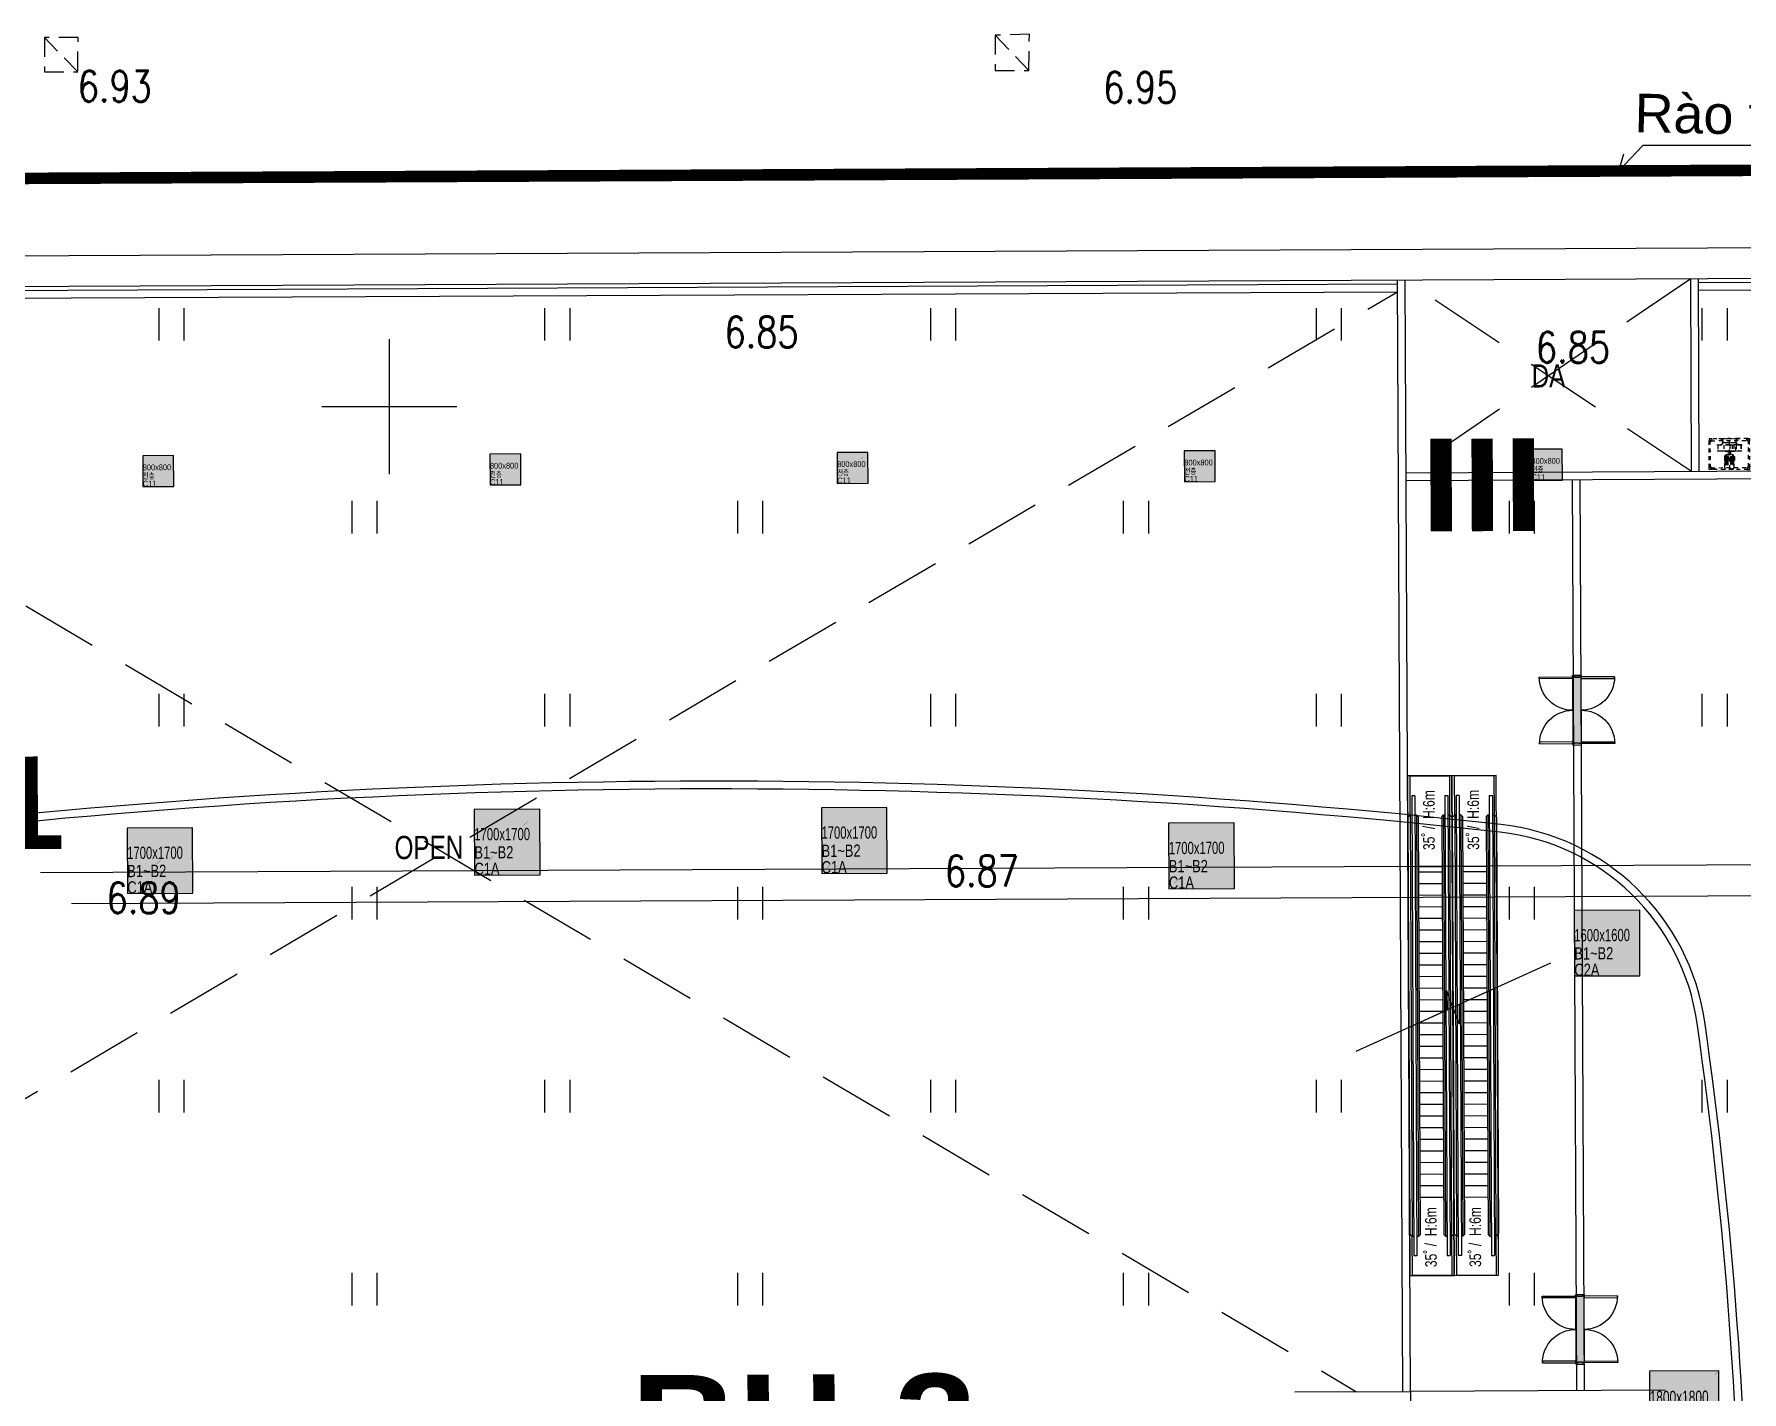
# Model space of a CAD drawing. Extents: x 582395 to 582722, y 2329868 to 2330119.
# Drawn here: x 582490.79 to 582535.06, y 2330024.47 to 2330059.65 of the extents above; entities that cross this region are included whole.
import ezdxf
from ezdxf.enums import TextEntityAlignment as Align

# ---------------------------------------------------------------- set-up
doc = ezdxf.new("R2010")
doc.units = 0
for name, pattern in [('ACAD_ISO05W100', [33, 24, -3, 0, -3, 0, -3]), ('DASHED', [3, 2, -1]), ('HID', [1.5, 1, -0.5]), ('HIDDEN', [2, 1, -1]), ('NETNHA500', [0.75, 0.5, -0.25])]:
    doc.linetypes.add(name, pattern=pattern)
for name, color, linetype in [('A-254', 254, 'Continuous'), ('A-COL', 2, 'Continuous'), ('A-CON', 2, 'Continuous'), ('A-HID1', 7, 'HID'), ('A-OPEN2', 9, 'DASHED'), ('A-SITE', 2, 'ACAD_ISO05W100'), ('A-TXT1', 3, 'Continuous'), ('A-WALB', 3, 'Continuous'), ('A-WIN', 6, 'Continuous'), ('A-WINF', 4, 'Continuous'), ('dc1', 4, 'Continuous'), ('K1_T', 7, 'Continuous'), ('KYHIEU', 3, 'Continuous'), ('MM-ACHT-EQPM', 1, 'Continuous'), ('nha', 3, 'Continuous'), ('RG', 11, 'Continuous'), ('TEXT1', 2, 'Continuous'), ('X-PLAN$0$A-DOOR', 4, 'Continuous'), ('X-PLAN$0$A-DOORF', 9, 'Continuous'), ('새 블$0$_A-DIM', 7, 'Continuous')]:
    doc.layers.add(name, color=color, linetype=linetype)
doc.styles.add('CHU', font='', dxfattribs={"height": 1.5})
doc.styles.add('DC', font='romans.shx', dxfattribs={"width": 0.8, "height": 0.8})
doc.styles.add('Hrtext', font='', dxfattribs={"width": 0.8})
doc.styles.add('새 블$0$arial black', font='')
doc.styles.get('CHU').set_extended_font_data('.VnArial')
doc.styles.get('Hrtext').set_extended_font_data('Dotum')
doc.styles.get('새 블$0$arial black').set_extended_font_data('Arial Black')

# ---------------------------------------------------------------- blocks, each defined once
blk = doc.blocks.new('A$C4eba979e')
at = {"layer": 'A-254'}
h = blk.add_hatch(color=256, dxfattribs=at)
h.dxf.hatch_style = 1
h.paths.add_polyline_path([(400, 400), (-400, 400), (-400, -400), (400, -400)])
at = {"layer": 'A-COL'}
blk.add_lwpolyline([(-400, -400), (400, -400), (400, 400), (-400, 400)], close=True, dxfattribs=at)
at = {"layer": 'Defpoints', "const_width": 0.373}
blk.add_lwpolyline([(400, 400), (-400, -400)], dxfattribs=at)
at = {"layer": 'Defpoints', "style": 'Hrtext', "width": 0.8}
for s, p in [('800x800', (-400, 22)), ('C11', (-400, -400)), ('전층', (-400, -200))]:
    blk.add_text(s, height=150, dxfattribs=at).set_placement(p)
blk = doc.blocks.new('A$Cfa4dfe78')
at = {"layer": 'A-254'}
h = blk.add_hatch(color=256, dxfattribs=at)
h.dxf.hatch_style = 1
h.paths.add_polyline_path([(850, 850), (-850, 850), (-850, -850), (850, -850)])
at = {"layer": 'A-COL'}
blk.add_lwpolyline([(-850, -850), (850, -850), (850, 850), (-850, 850)], close=True, dxfattribs=at)
at = {"layer": 'Defpoints', "const_width": 0.793}
blk.add_lwpolyline([(850, 850), (-850, -850)], dxfattribs=at)
at = {"layer": 'Defpoints', "style": 'Hrtext'}
for s, width, p in [('1700x1700', 0.7, (-850, 46)), ('B1~B2', 0.8, (-850, -425)), ('C1A', 0.8, (-850, -850))]:
    blk.add_text(s, height=318.8, dxfattribs=dict(at, width=width)).set_placement(p)
blk = doc.blocks.new('A$Cd7c3aa17')
at = {"layer": 'A-254'}
h = blk.add_hatch(color=256, dxfattribs=at)
h.dxf.hatch_style = 1
h.paths.add_polyline_path([(900, 900), (-900, 900), (-900, -900), (900, -900)])
at = {"layer": 'A-COL'}
blk.add_lwpolyline([(-900, -900), (900, -900), (900, 900), (-900, 900)], close=True, dxfattribs=at)
at = {"layer": 'Defpoints', "const_width": 0.84}
blk.add_lwpolyline([(900, 900), (-900, -900)], dxfattribs=at)
at = {"layer": 'Defpoints', "style": 'Hrtext'}
for s, width, p in [('1800x1800', 0.7, (-900, 48)), ('B1~6F', 0.8, (-900, -450)), ('C3A', 0.8, (-900, -900))]:
    blk.add_text(s, height=337.5, dxfattribs=dict(at, width=width)).set_placement(p)
blk = doc.blocks.new('A$Cc08f7645')
at = {"layer": 'A-254'}
h = blk.add_hatch(color=256, dxfattribs=at)
h.dxf.hatch_style = 1
h.paths.add_polyline_path([(850, 850), (-850, 850), (-850, -850), (850, -850)])
at = {"layer": 'A-COL'}
blk.add_lwpolyline([(-850, -850), (850, -850), (850, 850), (-850, 850)], close=True, dxfattribs=at)
at = {"layer": 'Defpoints', "const_width": 0.793}
blk.add_lwpolyline([(850, 850), (-850, -850)], dxfattribs=at)
at = {"layer": 'Defpoints', "style": 'Hrtext'}
for s, width, p in [('1600x1600', 0.7, (-850, 46)), ('B1~B2', 0.8, (-850, -425)), ('C2A', 0.8, (-850, -850))]:
    blk.add_text(s, height=318.8, dxfattribs=dict(at, width=width)).set_placement(p)
blk = doc.blocks.new('A$C332D1D69')
at = {"layer": 'MM-ACHT-EQPM', "color": 253, "linetype": 'HIDDEN'}
for p, q in [((30, 1000), (30, 1050)), ((30, 1050), (97, 1050)), ((30, 47), (30, 1003)), ((30, 47), (30, 1003)), ((30, 1000), (65, 1000)), ((32, 978), (32, 1000)), ((32, 978), (34, 975)), ((33, 978), (33, 1000)), ((33, 978), (34, 976)), ((76, 976), (34, 976)), ((76, 975), (34, 975)), ((80, 1000), (65, 1000)), ((77, 978), (76, 976)), ((78, 978), (76, 975)), ((783, 1050), (77, 1050)), ((783, 1050), (77, 1050)), ((77, 978), (77, 1000)), ((78, 978), (78, 1000)), ((80, 1020), (97, 1020)), ((80, 1000), (80, 1020)), ((80, 1000), (80, 50)), ((80, 1000), (97, 1000)), ((97, 1020), (97, 1050)), ((97, 1050), (97, 1050)), ((119, 1048), (97, 1048)), ((119, 1047), (97, 1047)), ((119, 1023), (97, 1023)), ((119, 1022), (97, 1022)), ((780, 1020), (97, 1020)), ((97, 1020), (97, 1000)), ((119, 1048), (122, 1046)), ((119, 1047), (121, 1046)), ((119, 1022), (122, 1024)), ((119, 1023), (121, 1024)), ((121, 1046), (121, 1024)), ((122, 1046), (122, 1024)), ((741, 1048), (738, 1046)), ((738, 1046), (738, 1024)), ((741, 1022), (738, 1024)), ((741, 1047), (739, 1046)), ((739, 1046), (739, 1024)), ((741, 1023), (739, 1024)), ((741, 1048), (763, 1048)), ((741, 1047), (763, 1047)), ((741, 1023), (763, 1023)), ((741, 1022), (763, 1022)), ((763, 1020), (763, 1050)), ((830, 1050), (763, 1050)), ((763, 1050), (763, 1050)), ((763, 1020), (763, 1000)), ((780, 1020), (763, 1020)), ((780, 1000), (763, 1000)), ((780, 1000), (780, 1020)), ((780, 1000), (780, 50)), ((780, 1000), (795, 1000)), ((782, 978), (782, 1000)), ((782, 978), (784, 975)), ((783, 978), (783, 1000)), ((783, 978), (784, 976)), ((784, 976), (826, 976)), ((784, 975), (826, 975)), ((830, 1000), (795, 1000)), ((827, 978), (826, 976)), ((828, 978), (826, 975)), ((827, 978), (827, 1000)), ((828, 978), (828, 1000)), ((830, 1000), (830, 1050)), ((830, 47), (830, 1003)), ((406, 525), (0, 525)), ((30, 796), (33, 796)), ((30, 525), (30, 796)), ((33, 789), (30, 792)), ((33, 777), (30, 779)), ((33, 764), (30, 767)), ((33, 752), (30, 755)), ((30, 254), (30, 525)), ((36, 737), (31, 741)), ((33, 753), (33, 796)), ((33, 525), (33, 736)), ((33, 314), (33, 525)), ((72, 700), (68, 704)), ((86, 698), (83, 701)), ((88, 701), (128, 701)), ((88, 699), (134, 699)), ((98, 699), (96, 701)), ((111, 699), (108, 701)), ((123, 699), (121, 701)), ((128, 706), (129, 706)), ((128, 706), (128, 701)), ((128, 703), (129, 703)), ((128, 701), (134, 701)), ((128, 699), (128, 351)), ((132, 703), (129, 706)), ((134, 701), (133, 701)), ((134, 525), (134, 701)), ((134, 349), (134, 525)), ((143, 704), (140, 706)), ((153, 707), (150, 709)), ((161, 711), (159, 713)), ((169, 715), (167, 717)), ((176, 721), (174, 723)), ((182, 728), (180, 729)), ((187, 735), (185, 737)), ((191, 743), (189, 745)), ((194, 752), (192, 755)), ((193, 847), (196, 847)), ((193, 761), (193, 847)), ((196, 838), (193, 841)), ((196, 826), (193, 828)), ((196, 813), (193, 816)), ((196, 801), (193, 804)), ((196, 788), (193, 791)), ((196, 776), (193, 779)), ((196, 763), (193, 766)), ((193, 525), (193, 748)), ((193, 302), (193, 525)), ((196, 525), (196, 847)), ((196, 826), (351, 826)), ((196, 823), (351, 823)), ((196, 673), (351, 673)), ((196, 203), (196, 525)), ((196, 515), (342, 515)), ((196, 456), (349, 456)), ((196, 454), (349, 454)), ((320, 525), (843, 525)), ((335, 539), (335, 511)), ((335, 539), (335, 511)), ((336, 540), (427, 540)), ((336, 510), (427, 510)), ((342, 587), (342, 515)), ((342, 587), (349, 587)), ((342, 543), (374, 543)), ((342, 515), (342, 463)), ((374, 507), (342, 507)), ((349, 463), (342, 463)), ((349, 635), (349, 515)), ((349, 635), (356, 635)), ((349, 515), (349, 415)), ((351, 847), (356, 847)), ((351, 635), (351, 847)), ((356, 839), (351, 845)), ((356, 827), (351, 832)), ((356, 814), (351, 820)), ((356, 802), (351, 807)), ((356, 789), (351, 795)), ((356, 777), (351, 782)), ((356, 764), (351, 770)), ((356, 752), (351, 757)), ((356, 739), (351, 745)), ((356, 727), (351, 732)), ((356, 714), (351, 720)), ((356, 702), (351, 708)), ((356, 690), (351, 695)), ((356, 677), (351, 683)), ((356, 665), (351, 670)), ((356, 652), (351, 658)), ((356, 640), (351, 645)), ((356, 525), (356, 847)), ((356, 665), (365, 665)), ((356, 203), (356, 525)), ((365, 525), (365, 665)), ((365, 385), (365, 525)), ((366, 587), (374, 587)), ((374, 463), (366, 463)), ((374, 525), (374, 587)), ((374, 463), (374, 525)), ((427, 540), (429, 543)), ((427, 540), (427, 510)), ((429, 507), (427, 510)), ((429, 543), (429, 507)), ((429, 543), (431, 543)), ((429, 507), (431, 507)), ((431, 562), (431, 488)), ((431, 562), (438, 562)), ((431, 488), (438, 488)), ((438, 567), (438, 483)), ((438, 567), (440, 567)), ((438, 483), (440, 483)), ((440, 567), (440, 483)), ((471, 651), (471, 409)), ((486, 651), (471, 651)), ((486, 650), (499, 655)), ((486, 651), (486, 404)), ((699, 638), (486, 638)), ((486, 630), (499, 636)), ((699, 618), (486, 618)), ((486, 611), (499, 616)), ((699, 599), (486, 599)), ((486, 591), (499, 597)), ((699, 579), (486, 579)), ((486, 572), (499, 577)), ((699, 560), (486, 560)), ((486, 552), (499, 558)), ((486, 498), (499, 493)), ((699, 490), (486, 490)), ((486, 478), (499, 473)), ((699, 471), (486, 471)), ((486, 459), (499, 454)), ((699, 451), (486, 451)), ((493, 652), (692, 652)), ((493, 633), (692, 633)), ((493, 613), (692, 613)), ((493, 594), (692, 594)), ((493, 574), (692, 574)), ((493, 555), (692, 555)), ((493, 495), (692, 495)), ((493, 476), (692, 476)), ((493, 456), (692, 456)), ((499, 655), (685, 655)), ((499, 638), (499, 636)), ((499, 636), (685, 636)), ((499, 618), (499, 616)), ((499, 616), (685, 616)), ((499, 599), (499, 597)), ((499, 597), (685, 597)), ((499, 579), (499, 577)), ((499, 577), (685, 577)), ((499, 560), (499, 558)), ((499, 558), (685, 558)), ((499, 493), (685, 493)), ((499, 490), (499, 493)), ((499, 473), (685, 473)), ((499, 471), (499, 473)), ((499, 454), (685, 454)), ((499, 451), (499, 454)), ((587, 655), (587, 397)), ((699, 650), (685, 655)), ((685, 638), (685, 636)), ((699, 630), (685, 636)), ((685, 618), (685, 616)), ((699, 611), (685, 616)), ((685, 599), (685, 597)), ((699, 591), (685, 597)), ((685, 579), (685, 577)), ((699, 572), (685, 577)), ((685, 560), (685, 558)), ((699, 552), (685, 558)), ((699, 498), (685, 493)), ((685, 490), (685, 493)), ((699, 478), (685, 473)), ((685, 471), (685, 473)), ((699, 459), (685, 454)), ((685, 451), (685, 454)), ((699, 650), (699, 404)), ((783, 650), (699, 650)), ((810, 436), (810, 623)), ((33, 298), (30, 296)), ((33, 286), (30, 283)), ((33, 273), (30, 271)), ((33, 261), (30, 258)), ((33, 254), (30, 254)), ((30, 50), (30, 0)), ((30, 50), (65, 50)), ((30, 0), (97, 0)), ((36, 314), (31, 309)), ((32, 72), (34, 75)), ((32, 72), (32, 50)), ((33, 254), (33, 297)), ((33, 72), (34, 74)), ((33, 72), (33, 50)), ((76, 75), (34, 75)), ((76, 74), (34, 74)), ((80, 50), (65, 50)), ((72, 350), (68, 346)), ((78, 72), (76, 75)), ((77, 72), (76, 74)), ((77, 72), (77, 50)), ((783, 0), (77, 0)), ((783, 0), (77, 0)), ((78, 72), (78, 50)), ((80, 50), (80, 30)), ((80, 50), (97, 50)), ((80, 30), (97, 30)), ((86, 352), (83, 349)), ((134, 351), (88, 351)), ((128, 349), (88, 349)), ((98, 351), (96, 349)), ((97, 30), (97, 50)), ((763, 30), (97, 30)), ((97, 30), (97, 0)), ((119, 28), (97, 28)), ((119, 27), (97, 27)), ((119, 3), (97, 3)), ((119, 2), (97, 2)), ((97, 0), (97, 0)), ((111, 351), (108, 349)), ((119, 28), (122, 26)), ((119, 27), (121, 26)), ((119, 2), (122, 4)), ((119, 3), (121, 4)), ((123, 351), (121, 349)), ((121, 4), (121, 26)), ((122, 4), (122, 26)), ((128, 349), (128, 344)), ((134, 349), (128, 349)), ((129, 347), (128, 347)), ((129, 344), (128, 344)), ((132, 347), (129, 344)), ((134, 350), (133, 349)), ((143, 346), (140, 344)), ((153, 343), (150, 341)), ((161, 340), (159, 337)), ((169, 335), (167, 333)), ((176, 329), (174, 327)), ((182, 323), (180, 321)), ((187, 315), (185, 313)), ((191, 307), (189, 305)), ((194, 298), (192, 295)), ((193, 203), (193, 289)), ((196, 287), (193, 284)), ((196, 274), (193, 271)), ((196, 262), (193, 259)), ((196, 249), (193, 247)), ((196, 237), (193, 234)), ((196, 224), (193, 222)), ((196, 212), (193, 209)), ((196, 203), (193, 203)), ((196, 411), (351, 411)), ((196, 409), (351, 409)), ((351, 363), (196, 363)), ((196, 352), (351, 352)), ((196, 227), (351, 227)), ((196, 224), (351, 224)), ((356, 415), (349, 415)), ((351, 203), (351, 415)), ((356, 403), (351, 408)), ((356, 390), (351, 396)), ((356, 378), (351, 383)), ((356, 365), (351, 371)), ((356, 353), (351, 358)), ((356, 340), (351, 346)), ((356, 328), (351, 333)), ((356, 315), (351, 321)), ((356, 303), (351, 308)), ((356, 290), (351, 296)), ((356, 278), (351, 283)), ((356, 265), (351, 271)), ((356, 253), (351, 258)), ((356, 240), (351, 246)), ((356, 228), (351, 234)), ((356, 215), (351, 221)), ((356, 203), (351, 209)), ((356, 203), (351, 203)), ((365, 385), (356, 385)), ((486, 409), (471, 409)), ((486, 439), (499, 434)), ((486, 420), (499, 415)), ((699, 412), (486, 412)), ((486, 400), (499, 395)), ((493, 437), (692, 437)), ((493, 417), (692, 417)), ((493, 398), (692, 398)), ((499, 434), (685, 434)), ((499, 432), (499, 434)), ((499, 415), (685, 415)), ((499, 412), (499, 415)), ((499, 395), (685, 395)), ((699, 439), (685, 434)), ((685, 432), (685, 434)), ((699, 420), (685, 415)), ((685, 412), (685, 415)), ((699, 400), (685, 395)), ((699, 409), (783, 409)), ((741, 28), (738, 26)), ((738, 4), (738, 26)), ((741, 2), (738, 4)), ((741, 27), (739, 26)), ((739, 4), (739, 26)), ((741, 3), (739, 4)), ((741, 28), (763, 28)), ((741, 27), (763, 27)), ((741, 3), (763, 3)), ((741, 2), (763, 2)), ((763, 30), (763, 50)), ((780, 50), (763, 50)), ((763, 30), (763, 0)), ((780, 30), (763, 30)), ((830, 0), (763, 0)), ((763, 0), (763, 0)), ((780, 50), (780, 30)), ((780, 50), (795, 50)), ((782, 72), (784, 75)), ((782, 72), (782, 50)), ((783, 72), (784, 74)), ((783, 72), (783, 50)), ((784, 75), (826, 75)), ((784, 74), (826, 74)), ((830, 50), (795, 50)), ((828, 72), (826, 75)), ((827, 72), (826, 74)), ((827, 72), (827, 50)), ((828, 72), (828, 50)), ((830, 50), (830, 0))]:
    blk.add_line(p, q, dxfattribs=at)
for centre in [(94, 1003), (766, 1003), (94, 47), (766, 47)]:
    blk.add_circle(centre, 1.17, dxfattribs=at)
for centre, radius, start, end in [((85, 753), 54.8, 180.6764, 273.6831), ((85, 753), 52.1, 180.7136, 273.8723), ((130, 769), 63.2, 268.9575, 353.0607), ((130, 769), 66, 268.9984, 353.3735), ((366, 589), 1.67, 180, 270), ((366, 461), 1.67, 90, 180), ((85, 297), 54.8, 86.3169, 179.3236), ((85, 297), 52.1, 86.1277, 179.2864), ((130, 281), 66, 6.6265, 91.0016), ((130, 281), 63.2, 6.9393, 91.0425)]:
    blk.add_arc(centre, radius, start, end, dxfattribs=at)
at = {"layer": 'MM-ACHT-EQPM', "color": 253, "linetype": 'HIDDEN', "extrusion": (0, 0, -1)}
for centre, major_axis, start_param, end_param in [((336, 539), (0.766, 0.766), 3.926991, 5.497787), ((336, 539), (0.766, 0.766), 3.926991, 5.497787), ((336, 511), (-0.766, 0.766), 3.926991, 5.497787), ((336, 511), (-0.766, 0.766), 3.926991, 5.497787), ((547, 566), (-75.6, 75.6), 5.506722, 6.270067), ((547, 484), (75.6, 75.6), 3.154711, 3.918056), ((783, 623), (19.2, 19.2), -0.785398, 0.785398), ((783, 436), (-19.2, 19.2), 2.356194, 3.926991)]:
    blk.add_ellipse(centre, major_axis=major_axis, ratio=1, start_param=start_param, end_param=end_param, dxfattribs=at)
blk = doc.blocks.new('DOOR_DOUBLE')
at = {"layer": 'X-PLAN$0$A-DOOR', "true_color": 0xffffff}
h = blk.add_hatch(color=7, dxfattribs=at)
h.dxf.hatch_style = 1
h.paths.add_polyline_path([(110, 0), (110, -1800), (-110, -1800), (-110, 0)])
at = {"layer": 'X-PLAN$0$A-DOOR'}
for points in [[(-110, 0), (-110, -35), (-60, -35), (-60, -50), (60, -50), (60, -35), (110, -35), (110, 0)], [(-110, -35), (-110, -80), (-975, -80), (-975, -35)], [(110, -35), (110, -80), (975, -80), (975, -35)], [(-110, -1765), (-110, -1720), (-975, -1720), (-975, -1765)], [(-110, -1800), (-110, -1765), (-60, -1765), (-60, -1750), (60, -1750), (60, -1765), (110, -1765), (110, -1800)], [(110, -1765), (110, -1720), (975, -1720), (975, -1765)]]:
    blk.add_lwpolyline(points, close=True, dxfattribs=at)
at = {"layer": 'X-PLAN$0$A-DOOR', "color": 7, "true_color": 0xffffff}
blk.add_lwpolyline([(110, 0), (110, -1800), (-110, -1800), (-110, 0)], close=True, dxfattribs=at)
at = {"layer": 'X-PLAN$0$A-DOORF'}
for centre, start, end in [((-110, -35), 179.9893, 270.0107), ((110, -35), 269.9893, 0.0107), ((-110, -1765), 89.9893, 180.0107), ((110, -1765), 359.9893, 90.0107)]:
    blk.add_arc(centre, 865, start, end, dxfattribs=at)

msp = doc.modelspace()

# ---------------------------------------------------------------- linework, layer by layer
for p, q in [((582532.49, 2330056.762), (582531.87, 2330056.105)), ((582531.87, 2330056.105), (582531.994, 2330056.553)), ((582536.063, 2330056.762), (582532.49, 2330056.762))]:
    msp.add_line(p, q)
at = {"color": 8}
for p, q in [((582526.499, 2330039.913), (582526.555, 2330027.994)), ((582526.579, 2330039.913), (582526.499, 2330039.913)), ((582526.579, 2330039.913), (582526.635, 2330027.994)), ((582527.359, 2330039.917), (582527.439, 2330039.917)), ((582527.359, 2330039.917), (582527.415, 2330027.998)), ((582527.439, 2330039.917), (582527.495, 2330027.998)), ((582527.649, 2330039.918), (582527.705, 2330027.999)), ((582527.729, 2330039.918), (582527.649, 2330039.918)), ((582527.729, 2330039.918), (582527.785, 2330028)), ((582528.509, 2330039.922), (582528.589, 2330039.922)), ((582528.509, 2330039.922), (582528.565, 2330028.003)), ((582528.589, 2330039.922), (582528.645, 2330028.004)), ((582526.462, 2330039.413), (582526.397, 2330039.347)), ((582526.397, 2330039.347), (582526.447, 2330028.559)), ((582526.502, 2330039.413), (582526.462, 2330039.413)), ((582526.462, 2330039.413), (582526.512, 2330028.494)), ((582526.622, 2330039.413), (582526.582, 2330039.413)), ((582526.667, 2330039.369), (582526.622, 2330039.413)), ((582526.622, 2330039.413), (582526.672, 2330028.495)), ((582526.667, 2330039.369), (582526.717, 2330028.54)), ((582527.277, 2330039.371), (582527.322, 2330039.417)), ((582527.277, 2330039.371), (582527.327, 2330028.543)), ((582527.322, 2330039.417), (582527.362, 2330039.417)), ((582527.322, 2330039.417), (582527.372, 2330028.498)), ((582527.442, 2330039.417), (582527.482, 2330039.417)), ((582527.482, 2330039.417), (582527.547, 2330039.353)), ((582527.482, 2330039.417), (582527.532, 2330028.499)), ((582527.612, 2330039.418), (582527.547, 2330039.353)), ((582527.547, 2330039.353), (582527.597, 2330028.564)), ((582527.547, 2330039.353), (582527.597, 2330028.564)), ((582527.652, 2330039.418), (582527.612, 2330039.418)), ((582527.612, 2330039.418), (582527.662, 2330028.499)), ((582527.772, 2330039.419), (582527.732, 2330039.418)), ((582527.817, 2330039.374), (582527.772, 2330039.419)), ((582527.772, 2330039.419), (582527.822, 2330028.5)), ((582527.817, 2330039.374), (582527.867, 2330028.545)), ((582528.427, 2330039.377), (582528.472, 2330039.422)), ((582528.427, 2330039.377), (582528.477, 2330028.548)), ((582528.472, 2330039.422), (582528.512, 2330039.422)), ((582528.472, 2330039.422), (582528.522, 2330028.503)), ((582528.592, 2330039.422), (582528.632, 2330039.423)), ((582528.632, 2330039.423), (582528.697, 2330039.358)), ((582528.632, 2330039.423), (582528.682, 2330028.504)), ((582528.697, 2330039.358), (582528.747, 2330028.569)), ((582526.673, 2330037.944), (582527.283, 2330037.947)), ((582527.823, 2330037.949), (582528.433, 2330037.952)), ((582526.675, 2330037.643), (582527.285, 2330037.645)), ((582527.825, 2330037.648), (582528.435, 2330037.651)), ((582526.676, 2330037.341), (582527.286, 2330037.344)), ((582526.678, 2330037.04), (582527.288, 2330037.043)), ((582527.826, 2330037.347), (582528.436, 2330037.35)), ((582527.828, 2330037.045), (582528.438, 2330037.048)), ((582526.679, 2330036.739), (582527.289, 2330036.742)), ((582527.829, 2330036.744), (582528.439, 2330036.747)), ((582526.681, 2330036.438), (582527.29, 2330036.441)), ((582526.682, 2330036.136), (582527.292, 2330036.139)), ((582527.83, 2330036.443), (582528.44, 2330036.446)), ((582527.832, 2330036.142), (582528.442, 2330036.145)), ((582526.683, 2330035.835), (582527.293, 2330035.838)), ((582527.833, 2330035.841), (582528.443, 2330035.843)), ((582526.685, 2330035.534), (582527.295, 2330035.537)), ((582527.835, 2330035.539), (582528.445, 2330035.542)), ((582526.686, 2330035.233), (582527.296, 2330035.236)), ((582526.688, 2330034.932), (582527.298, 2330034.934)), ((582527.836, 2330035.238), (582528.446, 2330035.241)), ((582527.837, 2330034.937), (582528.447, 2330034.94)), ((582526.689, 2330034.63), (582527.299, 2330034.633)), ((582527.839, 2330034.636), (582528.449, 2330034.639)), ((582526.69, 2330034.329), (582527.3, 2330034.332)), ((582526.692, 2330034.028), (582527.302, 2330034.031)), ((582527.84, 2330034.335), (582528.45, 2330034.337)), ((582527.842, 2330034.033), (582528.452, 2330034.036)), ((582526.693, 2330033.727), (582527.303, 2330033.73)), ((582527.843, 2330033.732), (582528.453, 2330033.735)), ((582526.695, 2330033.426), (582527.305, 2330033.428)), ((582526.696, 2330033.124), (582527.306, 2330033.127)), ((582527.845, 2330033.431), (582528.454, 2330033.434)), ((582527.846, 2330033.13), (582528.456, 2330033.133)), ((582526.697, 2330032.823), (582527.307, 2330032.826)), ((582527.847, 2330032.828), (582528.457, 2330032.831)), ((582526.699, 2330032.522), (582527.309, 2330032.525)), ((582526.7, 2330032.221), (582527.31, 2330032.224)), ((582527.849, 2330032.527), (582528.459, 2330032.53)), ((582527.85, 2330032.226), (582528.46, 2330032.229)), ((582526.702, 2330031.919), (582527.312, 2330031.922)), ((582527.852, 2330031.925), (582528.462, 2330031.928)), ((582526.703, 2330031.618), (582527.313, 2330031.621)), ((582526.704, 2330031.317), (582527.314, 2330031.32)), ((582527.853, 2330031.624), (582528.463, 2330031.626)), ((582527.854, 2330031.322), (582528.464, 2330031.325)), ((582526.706, 2330031.016), (582527.316, 2330031.019)), ((582527.856, 2330031.021), (582528.466, 2330031.024)), ((582526.707, 2330030.715), (582527.317, 2330030.717)), ((582526.709, 2330030.413), (582527.319, 2330030.416)), ((582527.857, 2330030.72), (582528.467, 2330030.723)), ((582527.859, 2330030.419), (582528.469, 2330030.422)), ((582526.71, 2330030.112), (582527.32, 2330030.115)), ((582527.86, 2330030.118), (582528.47, 2330030.12)), ((582526.452, 2330027.479), (582526.443, 2330029.554)), ((582526.711, 2330029.811), (582527.321, 2330029.814)), ((582526.713, 2330029.51), (582527.323, 2330029.513)), ((582527.602, 2330027.484), (582527.593, 2330029.56)), ((582527.861, 2330029.816), (582528.471, 2330029.819)), ((582527.863, 2330029.515), (582528.473, 2330029.518)), ((582526.512, 2330028.494), (582526.447, 2330028.559)), ((582526.552, 2330028.494), (582526.512, 2330028.494)), ((582526.672, 2330028.495), (582526.632, 2330028.494)), ((582526.717, 2330028.54), (582526.672, 2330028.495)), ((582527.327, 2330028.543), (582527.372, 2330028.498)), ((582527.372, 2330028.498), (582527.412, 2330028.498)), ((582527.492, 2330028.498), (582527.532, 2330028.499)), ((582527.532, 2330028.499), (582527.597, 2330028.564)), ((582527.662, 2330028.499), (582527.597, 2330028.564)), ((582527.702, 2330028.499), (582527.662, 2330028.499)), ((582527.822, 2330028.5), (582527.782, 2330028.5)), ((582527.867, 2330028.545), (582527.822, 2330028.5)), ((582528.477, 2330028.548), (582528.522, 2330028.503)), ((582528.522, 2330028.503), (582528.562, 2330028.503)), ((582528.642, 2330028.504), (582528.682, 2330028.504)), ((582528.682, 2330028.504), (582528.747, 2330028.569)), ((582526.635, 2330027.994), (582526.555, 2330027.994)), ((582527.415, 2330027.998), (582527.495, 2330027.998)), ((582527.785, 2330028), (582527.705, 2330027.999)), ((582528.565, 2330028.003), (582528.645, 2330028.004))]:
    msp.add_line(p, q, dxfattribs=at)
at = {"color": 8, "linetype": 'HID'}
for points in [[(582526.462, 2330039.413), (582526.457, 2330040.428), (582527.477, 2330040.432), (582527.482, 2330039.417)], [(582527.612, 2330039.418), (582527.607, 2330040.433), (582528.627, 2330040.438), (582528.632, 2330039.423)], [(582527.532, 2330028.499), (582527.537, 2330027.484), (582526.517, 2330027.479), (582526.512, 2330028.494)], [(582528.682, 2330028.504), (582528.687, 2330027.489), (582527.667, 2330027.484), (582527.662, 2330028.499)]]:
    msp.add_lwpolyline(points, dxfattribs=at)
at = {"color": 8}
for points in [[(582526.673, 2330038.079), (582527.283, 2330038.081)], [(582527.823, 2330038.084), (582528.433, 2330038.087)], [(582530.092, 2330035.577), (582527.726, 2330034.503), (582527.728, 2330034.004), (582527.411, 2330034.862), (582527.414, 2330034.362), (582525.047, 2330033.289)]]:
    msp.add_lwpolyline(points, dxfattribs=at)
at = {"layer": 'A-CON', "color": 8, "ltscale": 10}
for p, q in [((582449.779, 2330053.722), (582639.202, 2330054.603)), ((582450.583, 2330052.926), (582638.874, 2330053.802))]:
    msp.add_line(p, q, dxfattribs=at)
at = {"layer": 'A-CON', "color": 8}
for p, q in [((582649.852, 2330038.653), (582490.953, 2330037.914)), ((582649.055, 2330037.849), (582491.757, 2330037.117))]:
    msp.add_line(p, q, dxfattribs=at)
at = {"layer": 'A-CON', "color": 8, "ltscale": 10}
msp.add_lwpolyline([(582523.466, 2330024.465), (582526.466, 2330024.479), (582526.478, 2330021.829)], dxfattribs=at)
at = {"layer": 'A-HID1', "color": 8, "ltscale": 3}
msp.add_lwpolyline([(582526.422, 2330033.912), (582526.452, 2330027.479), (582528.752, 2330027.489), (582528.717, 2330034.953), (582526.422, 2330033.912)], dxfattribs=at)
at = {"layer": 'A-OPEN2', "color": 8}
for p, q in [((582476.219, 2330023.645), (582526.134, 2330052.977)), ((582533.754, 2330048.313), (582526.332, 2330053.278)), ((582533.731, 2330053.313), (582526.355, 2330048.278)), ((582485.407, 2330047.888), (582525.066, 2330024.472))]:
    msp.add_line(p, q, dxfattribs=at)
at = {"layer": 'A-SITE', "const_width": 0.3}
msp.add_lwpolyline([(582670.15, 2330026.75), (582640.01, 2330056.61), (582447.17, 2330055.71), (582447.61, 2329957.39), (582670.47, 2329958.45)], close=True, dxfattribs=at)
at = {"layer": 'A-WALB', "color": 8, "ltscale": 10}
for p, q in [((582533.931, 2330053.214), (582637.081, 2330053.693)), ((582533.932, 2330053.014), (582637.082, 2330053.493)), ((582485.383, 2330052.988), (582526.133, 2330053.177)), ((582485.384, 2330052.788), (582526.134, 2330052.977)), ((582533.754, 2330048.313), (582533.731, 2330053.313)), ((582533.954, 2330048.314), (582533.931, 2330053.314)), ((582539.405, 2330048.339), (582526.355, 2330048.278)), ((582539.406, 2330048.139), (582526.356, 2330048.078))]:
    msp.add_line(p, q, dxfattribs=at)
for points in [[(582526.266, 2330024.478), (582526.132, 2330053.277)], [(582526.466, 2330024.479), (582526.332, 2330053.278)]]:
    msp.add_lwpolyline(points, dxfattribs=at)
at = {"layer": 'A-WIN', "ltscale": 10}
for points in [[(582486.282, 2330038.971, 0.342248), (582481.049, 2330033.806, 0.068647), (582481.195, 2330002.429, 0.342248), (582486.476, 2329997.313, 0.057417), (582529.008, 2329997.511, 0.342248), (582534.241, 2330002.676, 0.068647), (582534.095, 2330034.052, 0.342248), (582528.814, 2330039.169, 0.057417)], [(582486.306, 2330038.772, 0.342248), (582481.247, 2330033.779, 0.068647), (582481.393, 2330002.458, 0.342248), (582486.498, 2329997.512, 0.057417), (582528.984, 2329997.71, 0.342248), (582534.042, 2330002.703, 0.068647), (582533.897, 2330034.024, 0.342248), (582528.792, 2330038.97, 0.057417)]]:
    msp.add_lwpolyline(points, format="xyb", close=True, dxfattribs=at)
at = {"layer": 'A-WINF', "color": 8}
for p, q in [((582530.656, 2330048.098), (582530.766, 2330024.499)), ((582530.856, 2330048.099), (582530.966, 2330024.499))]:
    msp.add_line(p, q, dxfattribs=at)
msp.add_lwpolyline([(582533.065, 2330024.509), (582526.466, 2330024.479)], dxfattribs=at)
at = {"layer": 'Defpoints', "color": 8}
for points in [[(582526.452, 2330027.479), (582527.602, 2330027.484), (582527.542, 2330040.433), (582526.392, 2330040.427)], [(582527.602, 2330027.484), (582528.752, 2330027.489), (582528.692, 2330040.438), (582527.542, 2330040.433)]]:
    msp.add_lwpolyline(points, close=True, dxfattribs=at)
at = {"layer": 'K1_T'}
for p, q in [((582500, 2330048.25), (582500, 2330051.75)), ((582498.25, 2330050), (582501.75, 2330050))]:
    msp.add_line(p, q, dxfattribs=at)
at = {"layer": 'KYHIEU'}
for p, q in [((582494.022, 2330052.553), (582494.022, 2330051.708)), ((582494.672, 2330052.553), (582494.672, 2330051.708)), ((582504.022, 2330052.553), (582504.022, 2330051.708)), ((582504.672, 2330052.553), (582504.672, 2330051.708)), ((582514.022, 2330052.553), (582514.022, 2330051.708)), ((582514.672, 2330052.553), (582514.672, 2330051.708)), ((582524.022, 2330052.553), (582524.022, 2330051.708)), ((582524.672, 2330052.553), (582524.672, 2330051.708)), ((582534.022, 2330052.553), (582534.022, 2330051.708)), ((582534.672, 2330052.553), (582534.672, 2330051.708)), ((582499.022, 2330047.553), (582499.022, 2330046.708)), ((582499.672, 2330047.553), (582499.672, 2330046.708)), ((582509.022, 2330047.553), (582509.022, 2330046.708)), ((582509.672, 2330047.553), (582509.672, 2330046.708)), ((582519.022, 2330047.553), (582519.022, 2330046.708)), ((582519.672, 2330047.553), (582519.672, 2330046.708)), ((582529.022, 2330047.553), (582529.022, 2330046.708)), ((582529.672, 2330047.553), (582529.672, 2330046.708)), ((582494.022, 2330042.553), (582494.022, 2330041.708)), ((582494.672, 2330042.553), (582494.672, 2330041.708)), ((582504.022, 2330042.553), (582504.022, 2330041.708)), ((582504.672, 2330042.553), (582504.672, 2330041.708)), ((582514.022, 2330042.553), (582514.022, 2330041.708)), ((582514.672, 2330042.553), (582514.672, 2330041.708)), ((582524.022, 2330042.553), (582524.022, 2330041.708)), ((582524.672, 2330042.553), (582524.672, 2330041.708)), ((582534.022, 2330042.553), (582534.022, 2330041.708)), ((582534.672, 2330042.553), (582534.672, 2330041.708)), ((582499.022, 2330037.553), (582499.022, 2330036.708)), ((582499.672, 2330037.553), (582499.672, 2330036.708)), ((582509.022, 2330037.553), (582509.022, 2330036.708)), ((582509.672, 2330037.553), (582509.672, 2330036.708)), ((582519.022, 2330037.553), (582519.022, 2330036.708)), ((582519.672, 2330037.553), (582519.672, 2330036.708)), ((582529.022, 2330037.553), (582529.022, 2330036.708)), ((582529.672, 2330037.553), (582529.672, 2330036.708)), ((582494.022, 2330032.553), (582494.022, 2330031.708)), ((582494.672, 2330032.553), (582494.672, 2330031.708)), ((582504.022, 2330032.553), (582504.022, 2330031.708)), ((582504.672, 2330032.553), (582504.672, 2330031.708)), ((582514.022, 2330032.553), (582514.022, 2330031.708)), ((582514.672, 2330032.553), (582514.672, 2330031.708)), ((582524.022, 2330032.553), (582524.022, 2330031.708)), ((582524.672, 2330032.553), (582524.672, 2330031.708)), ((582534.022, 2330032.553), (582534.022, 2330031.708)), ((582534.672, 2330032.553), (582534.672, 2330031.708)), ((582499.022, 2330027.553), (582499.022, 2330026.708)), ((582499.672, 2330027.553), (582499.672, 2330026.708)), ((582509.022, 2330027.553), (582509.022, 2330026.708)), ((582509.672, 2330027.553), (582509.672, 2330026.708)), ((582519.022, 2330027.553), (582519.022, 2330026.708)), ((582519.672, 2330027.553), (582519.672, 2330026.708)), ((582529.022, 2330027.553), (582529.022, 2330026.708)), ((582529.672, 2330027.553), (582529.672, 2330026.708))]:
    msp.add_line(p, q, dxfattribs=at)
at = {"layer": 'nha', "linetype": 'NETNHA500'}
for p, q in [((582516.59, 2330059.65), (582515.7, 2330059.62)), ((582516.59, 2330059.65), (582515.7, 2330059.62)), ((582515.7, 2330059.62), (582515.7, 2330058.709)), ((582516.57, 2330058.71), (582515.7, 2330059.62)), ((582516.57, 2330058.71), (582515.7, 2330059.62)), ((582515.7, 2330059.62), (582515.7, 2330058.709)), ((582516.57, 2330058.71), (582516.59, 2330059.65)), ((582516.57, 2330058.71), (582516.59, 2330059.65)), ((582491.93, 2330059.56), (582491.06, 2330059.56)), ((582491.06, 2330059.56), (582491.06, 2330058.676)), ((582491.92, 2330058.676), (582491.06, 2330059.56)), ((582491.92, 2330058.7), (582491.93, 2330059.56)), ((582491.06, 2330058.676), (582491.92, 2330058.676)), ((582515.7, 2330058.709), (582516.57, 2330058.71)), ((582515.7, 2330058.709), (582516.57, 2330058.71))]:
    msp.add_line(p, q, dxfattribs=at)
at = {"layer": 'RG'}
msp.add_line((582640.01, 2330056.61), (582447.17, 2330055.71), dxfattribs=at)
at = {"layer": 'RG', "color": 11}
msp.add_lwpolyline([(582670.15, 2330026.75), (582640.01, 2330056.61), (582447.17, 2330055.71), (582447.61, 2329957.39), (582670.47, 2329958.45)], close=True, dxfattribs=at)

# ---------------------------------------------------------------- block references
at = {"color": 8, "xscale": -0.001, "yscale": 0.001, "zscale": 0.001, "rotation": 0.266511677496597}
for p in [(582530.78, 2330043.03), (582530.855, 2330026.986)]:
    msp.add_blockref('DOOR_DOUBLE', p, dxfattribs=at)
at = {"layer": 'A-CON', "color": 8, "xscale": 0.001, "yscale": 0.001, "zscale": 0.001, "rotation": 0.2665116774998639}
for name, p in [('A$C4eba979e', (582494.005, 2330048.328)), ('A$C4eba979e', (582503.005, 2330048.37)), ('A$C4eba979e', (582512.005, 2330048.412)), ('A$C4eba979e', (582521.005, 2330048.453)), ('A$C4eba979e', (582530.004, 2330048.495)), ('A$Cfa4dfe78', (582503.05, 2330038.715)), ('A$Cfa4dfe78', (582512.05, 2330038.757)), ('A$Cfa4dfe78', (582494.052, 2330038.233)), ('A$Cfa4dfe78', (582521.052, 2330038.358)), ('A$Cc08f7645', (582531.562, 2330036.098)), ('A$Cd7c3aa17', (582533.567, 2330024.112))]:
    msp.add_blockref(name, p, dxfattribs=at)
at = {"layer": 'MM-ACHT-EQPM', "color": 8, "xscale": -0.001, "yscale": 0.001, "zscale": 0.001, "rotation": 90.26651167749988}
msp.add_blockref('A$C332D1D69', (582535.258, 2330049.2), dxfattribs=at)

# ---------------------------------------------------------------- texts
at = {"layer": 'A-TXT1', "color": 8, "style": 'Hrtext', "width": 0.8}
for s, p in [('DA', (582530.043, 2330050.795)), ('OPEN', (582501.023, 2330038.577))]:
    msp.add_text(s, height=0.6, rotation=0.2665, dxfattribs=at).set_placement(p, align=Align.MIDDLE_CENTER)
at = {"layer": 'dc1', "style": 'DC', "width": 0.8}
for s, p in [('6.93', (582491.92, 2330058.7)), ('6.95', (582518.502, 2330058.67))]:
    msp.add_text(s, height=0.8001, dxfattribs=at).set_placement(p, align=Align.TOP_LEFT)
for s, p in [('6.85', (582508.685, 2330051.531)), ('6.85', (582529.719, 2330051.135)), ('6.87', (582514.398, 2330037.567)), ('6.89', (582492.668, 2330036.87))]:
    msp.add_text(s, height=0.8001, dxfattribs=at).set_placement(p)
at = {"layer": 'Defpoints', "color": 8, "style": 'Hrtext', "width": 0.8}
for p in [(582526.943, 2330039.284), (582528.093, 2330039.29), (582526.994, 2330028.475), (582528.144, 2330028.48)]:
    msp.add_text('35˚ /  H:6m', height=0.3, rotation=90.2665, dxfattribs=at).set_placement(p, align=Align.MIDDLE_CENTER)
at = {"layer": 'TEXT1', "style": 'CHU'}
msp.add_text('Rµo t«n', height=1, rotation=358.7749, dxfattribs=at).set_placement((582532.266, 2330057.113))
at = {"layer": '새 블$0$_A-DIM', "color": 3, "style": '새 블$0$arial black'}
for s, p in [('III', (582528.328, 2330047.971)), ('BH-1', (582487.121, 2330039.715)), ('BH-2', (582510.734, 2330023.72))]:
    msp.add_text(s, height=2.4, rotation=0.2665, dxfattribs=at).set_placement(p, align=Align.MIDDLE_CENTER)

doc.saveas('drawing.dxf')
